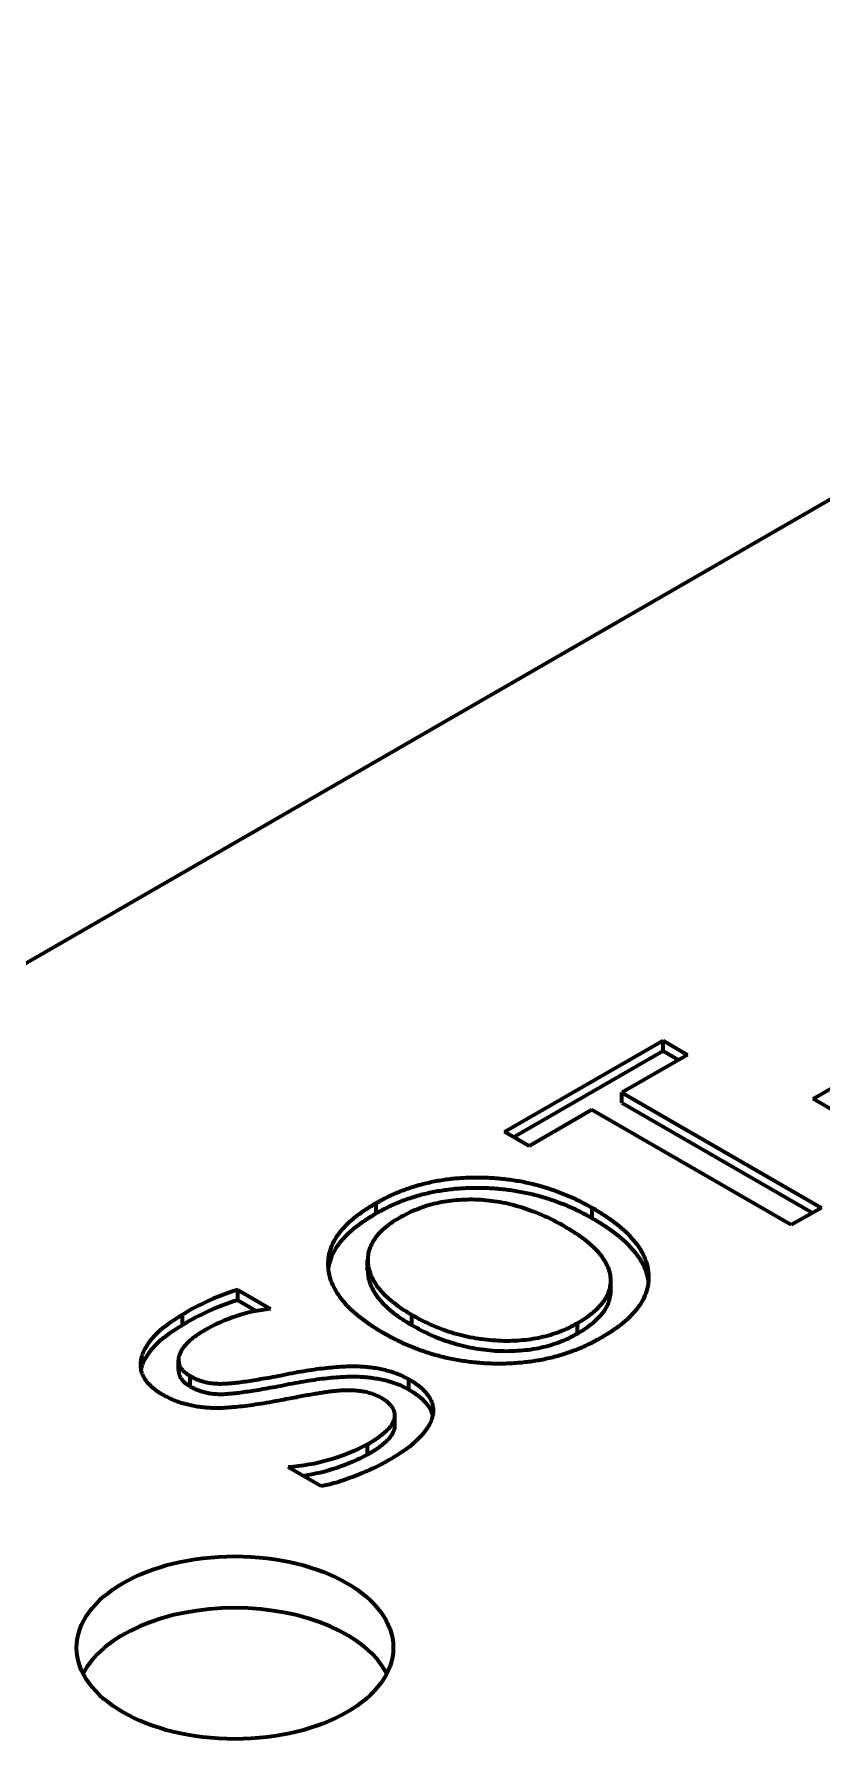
# Model space of a CAD drawing. Header units: millimetres. Extents: x 0 to 1189, y 0 to 841.
# Drawn here: x 658.933 to 659.555, y 247.263 to 248.616 of the extents above; entities that cross this region are included whole.
import ezdxf

# ---------------------------------------------------------------- set-up
doc = ezdxf.new("R2010")
doc.units = ezdxf.units.MM
doc.header["$LTSCALE"] = 0.75
doc.layers.add('Visible', color=7, linetype='Continuous', lineweight=70)

msp = doc.modelspace()

# ---------------------------------------------------------------- linework, layer by layer
at = {"layer": 'Visible', "extrusion": (0, 0.816497, 0.57735)}
for p, q in [((660.1981, 248.6157), (658.3186, 247.5306)), ((659.3046, 247.7485), (659.4297, 247.8207)), ((659.3117, 247.7444), (659.4297, 247.8125)), ((659.4491, 247.8095), (659.3973, 247.7796)), ((659.4297, 247.8207), (659.4491, 247.8095)), ((659.4297, 247.8125), (659.4297, 247.8207)), ((659.4297, 247.8125), (659.442, 247.8054)), ((659.5482, 247.7746), (659.6151, 247.8132)), ((659.3973, 247.7796), (659.5547, 247.6887)), ((659.3973, 247.7714), (659.3973, 247.7796)), ((659.3973, 247.7714), (659.5476, 247.6847)), ((659.5655, 247.7647), (659.5482, 247.7746)), ((659.3736, 247.7659), (659.324, 247.7373)), ((659.531, 247.6751), (659.3736, 247.7659)), ((659.324, 247.7373), (659.3046, 247.7485)), ((659.2032, 247.6843), (659.2032, 247.6924)), ((659.3737, 247.6805), (659.3737, 247.6887)), ((659.5547, 247.6887), (659.531, 247.6751)), ((659.1965, 247.6393), (659.1965, 247.6475)), ((659.0939, 247.6237), (659.1198, 247.6088)), ((659.0939, 247.6155), (659.0939, 247.6237)), ((659.3885, 247.6231), (659.3885, 247.6313)), ((659.0939, 247.6155), (659.1085, 247.6071)), ((659.0502, 247.5959), (659.0502, 247.6041)), ((659.2315, 247.5958), (659.2315, 247.604)), ((659.3621, 247.5893), (659.3621, 247.5975)), ((659.0472, 247.5602), (659.0472, 247.5683)), ((659.0565, 247.5475), (659.0565, 247.5557)), ((659.2289, 247.5451), (659.2289, 247.5533)), ((659.2181, 247.5166), (659.2181, 247.5248)), ((659.1965, 247.4937), (659.1965, 247.5019)), ((659.1597, 247.4688), (659.1338, 247.4837))]:
    msp.add_line(p, q, dxfattribs=at)
at = {"layer": 'Visible'}
for centre, radius, start, end in [((659.1468, 247.4484), 0.1832, 106.7767, 121.7901), ((659.1468, 247.4402), 0.1832, 106.7767, 121.7901), ((659.1328, 247.4806), 0.1288, 95.8108, 120.3274)]:
    msp.add_arc(centre, radius, start, end, dxfattribs=at)
at = {"layer": 'Visible', "extrusion": (-1e-16, 0, -1)}
for centre, radius, start, end in [((-659.1231, 247.638), 0.1547, 241.6505, 266.0398), ((-659.1219, 247.6329), 0.158, 241.8026, 261.2972)]:
    msp.add_arc(centre, radius, start, end, dxfattribs=at)
at = {"layer": 'Visible'}
for centre, start_param, end_param in [((659.0917, 247.3411), 3.141593, 9.424778), ((659.0917, 247.3003), 3.428349, 5.996429)]:
    msp.add_ellipse(centre, major_axis=(-0.125, 0), ratio=0.57735, start_param=start_param, end_param=end_param, dxfattribs=at)
for points, knots in [([(659.2032, 247.6924), (659.2063, 247.6941), (659.2123, 247.6975), (659.2221, 247.7017), (659.2322, 247.7053), (659.2426, 247.7082), (659.2533, 247.7104), (659.2643, 247.7119), (659.2757, 247.7126), (659.2873, 247.7127), (659.2989, 247.7121), (659.3104, 247.7108), (659.3216, 247.7088), (659.3326, 247.7061), (659.3433, 247.7028), (659.3537, 247.6987), (659.364, 247.6941), (659.3704, 247.6905), (659.3737, 247.6887)], [0, 0, 0, 0, 0.066567, 0.130199, 0.191659, 0.251309, 0.31025, 0.368993, 0.428178, 0.488723, 0.5497, 0.610341, 0.671071, 0.732734, 0.795941, 0.861257, 0.929227, 1, 1, 1, 1]), ([(659.2032, 247.6843), (659.2063, 247.686), (659.2123, 247.6893), (659.2221, 247.6936), (659.2322, 247.6972), (659.2426, 247.7001), (659.2533, 247.7022), (659.2643, 247.7037), (659.2757, 247.7045), (659.2873, 247.7045), (659.2989, 247.7039), (659.3104, 247.7026), (659.3216, 247.7006), (659.3326, 247.698), (659.3433, 247.6946), (659.3537, 247.6906), (659.364, 247.6859), (659.3704, 247.6824), (659.3737, 247.6805)], [0, 0, 0, 0, 0.066567, 0.130199, 0.191659, 0.251309, 0.31025, 0.368993, 0.428178, 0.488723, 0.5497, 0.610341, 0.671071, 0.732734, 0.795941, 0.861257, 0.929227, 1, 1, 1, 1]), ([(659.2097, 247.5892), (659.2063, 247.5912), (659.1997, 247.5952), (659.191, 247.6015), (659.1835, 247.6079), (659.1773, 247.6144), (659.1724, 247.6211), (659.1687, 247.6278), (659.1663, 247.6347), (659.1653, 247.6416), (659.1654, 247.6485), (659.1669, 247.6553), (659.1697, 247.6619), (659.1737, 247.6684), (659.1792, 247.6747), (659.1859, 247.6808), (659.1939, 247.6868), (659.2001, 247.6905), (659.2032, 247.6924)], [0, 0, 0, 0, 0.072412, 0.141185, 0.207246, 0.270805, 0.332349, 0.392445, 0.452134, 0.511711, 0.570887, 0.629022, 0.687318, 0.745845, 0.805776, 0.867879, 0.93229, 1, 1, 1, 1]), ([(659.3526, 247.6735), (659.3498, 247.6751), (659.3443, 247.6782), (659.3356, 247.6823), (659.327, 247.6858), (659.3184, 247.6888), (659.3097, 247.6912), (659.3011, 247.6931), (659.2924, 247.6943), (659.2837, 247.695), (659.2752, 247.6951), (659.2668, 247.6947), (659.2586, 247.6937), (659.2506, 247.6922), (659.2429, 247.6901), (659.2354, 247.6874), (659.2281, 247.6842), (659.2236, 247.6817), (659.2213, 247.6805)], [0, 0, 0, 0, 0.078824, 0.153511, 0.224361, 0.291439, 0.355406, 0.41692, 0.476441, 0.534947, 0.592256, 0.647966, 0.703706, 0.759628, 0.816235, 0.874959, 0.935818, 1, 1, 1, 1]), ([(659.1656, 247.64), (659.1656, 247.6401), (659.1659, 247.6425), (659.1669, 247.6471), (659.1697, 247.6537), (659.1737, 247.6602), (659.1792, 247.6665), (659.1859, 247.6726), (659.1939, 247.6786), (659.2001, 247.6823), (659.2032, 247.6843)], [0.568295, 0.568295, 0.568295, 0.568295, 0.5708874, 0.6290225, 0.6873179, 0.7458454, 0.8057763, 0.8678795, 0.9322897, 1, 1, 1, 1]), ([(659.2213, 247.6805), (659.2191, 247.6791), (659.2149, 247.6766), (659.2095, 247.6723), (659.2049, 247.668), (659.2014, 247.6634), (659.1988, 247.6587), (659.1971, 247.6538), (659.1964, 247.6487), (659.1967, 247.6435), (659.1978, 247.6383), (659.1999, 247.6331), (659.2029, 247.628), (659.2067, 247.623), (659.2116, 247.6181), (659.2173, 247.6133), (659.224, 247.6085), (659.229, 247.6055), (659.2315, 247.604)], [0, 0, 0, 0, 0.063281, 0.123966, 0.182585, 0.240281, 0.297546, 0.355104, 0.413767, 0.474066, 0.535502, 0.596893, 0.658861, 0.722425, 0.787642, 0.855581, 0.926204, 1, 1, 1, 1]), ([(659.1965, 247.6393), (659.1965, 247.638), (659.1968, 247.6349), (659.1978, 247.6301), (659.1999, 247.625), (659.2029, 247.6199), (659.2067, 247.6149), (659.2116, 247.61), (659.2173, 247.6051), (659.224, 247.6004), (659.229, 247.5974), (659.2315, 247.5958)], [0.4282511, 0.4282511, 0.4282511, 0.4282511, 0.4740657, 0.5355022, 0.596893, 0.6588614, 0.7224254, 0.7876422, 0.8555812, 0.9262039, 1, 1, 1, 1]), ([(659.0352, 247.5406), (659.0334, 247.5417), (659.03, 247.5437), (659.0259, 247.5472), (659.0224, 247.5507), (659.0199, 247.5545), (659.0182, 247.5584), (659.0173, 247.5624), (659.0173, 247.5666), (659.0182, 247.5709), (659.0197, 247.5753), (659.0221, 247.5796), (659.025, 247.5839), (659.0287, 247.5881), (659.033, 247.5922), (659.0381, 247.5963), (659.0438, 247.6003), (659.0481, 247.6028), (659.0502, 247.6041)], [0, 0, 0, 0, 0.060653, 0.118576, 0.174872, 0.230501, 0.285863, 0.342151, 0.400437, 0.461271, 0.523584, 0.586527, 0.65041, 0.715758, 0.782893, 0.852415, 0.924821, 1, 1, 1, 1]), ([(659.0178, 247.5605), (659.0179, 247.5613), (659.0184, 247.5635), (659.0197, 247.5671), (659.0221, 247.5714), (659.025, 247.5757), (659.0287, 247.5799), (659.033, 247.5841), (659.0381, 247.5881), (659.0438, 247.5921), (659.0481, 247.5946), (659.0502, 247.5959)], [0.4309129, 0.4309129, 0.4309129, 0.4309129, 0.4612705, 0.5235836, 0.5865268, 0.6504099, 0.715758, 0.7828935, 0.8524146, 0.9248209, 1, 1, 1, 1]), ([(659.0678, 247.5918), (659.0665, 247.591), (659.0639, 247.5895), (659.0604, 247.5871), (659.0573, 247.5847), (659.0546, 247.5823), (659.0523, 247.5799), (659.0505, 247.5775), (659.049, 247.575), (659.0479, 247.5726), (659.0472, 247.5701), (659.0471, 247.5678), (659.0475, 247.5655), (659.0482, 247.5633), (659.0496, 247.5613), (659.0514, 247.5593), (659.0537, 247.5574), (659.0556, 247.5562), (659.0565, 247.5557)], [0, 0, 0, 0, 0.078942, 0.15481, 0.22707, 0.296855, 0.363924, 0.428506, 0.49162, 0.553097, 0.612889, 0.669669, 0.724301, 0.777908, 0.831486, 0.885426, 0.94172, 1, 1, 1, 1]), ([(659.0472, 247.5602), (659.0472, 247.56), (659.0472, 247.559), (659.0475, 247.5574), (659.0482, 247.5552), (659.0496, 247.5531), (659.0514, 247.5511), (659.0537, 247.5492), (659.0556, 247.5481), (659.0565, 247.5475)], [0.6559676, 0.6559676, 0.6559676, 0.6559676, 0.6696691, 0.7243011, 0.7779084, 0.8314864, 0.8854263, 0.9417197, 1, 1, 1, 1]), ([(659.13, 247.5566), (659.1331, 247.5573), (659.1391, 247.5585), (659.1479, 247.56), (659.1562, 247.5613), (659.1641, 247.5622), (659.1715, 247.5629), (659.1784, 247.5634), (659.1848, 247.5635), (659.1907, 247.5634), (659.1964, 247.5629), (659.2017, 247.5623), (659.2068, 247.5614), (659.2117, 247.5602), (659.2164, 247.5589), (659.2208, 247.5572), (659.225, 247.5554), (659.2276, 247.554), (659.2289, 247.5533)], [0, 0, 0, 0, 0.093453, 0.181071, 0.262935, 0.339629, 0.410448, 0.476498, 0.537118, 0.593587, 0.646899, 0.6987, 0.748988, 0.799163, 0.84876, 0.898466, 0.948729, 1, 1, 1, 1]), ([(659.13, 247.5485), (659.1331, 247.5491), (659.1391, 247.5503), (659.1479, 247.5518), (659.1562, 247.5531), (659.1641, 247.5541), (659.1715, 247.5548), (659.1784, 247.5552), (659.1848, 247.5553), (659.1907, 247.5552), (659.1964, 247.5548), (659.2017, 247.5541), (659.2068, 247.5532), (659.2117, 247.5521), (659.2164, 247.5507), (659.2208, 247.5491), (659.225, 247.5472), (659.2276, 247.5458), (659.2289, 247.5451)], [0, 0, 0, 0, 0.093453, 0.181071, 0.262935, 0.339629, 0.410448, 0.476498, 0.537118, 0.593587, 0.646899, 0.6987, 0.748988, 0.799163, 0.84876, 0.898466, 0.948729, 1, 1, 1, 1]), ([(659.2071, 247.5384), (659.2059, 247.5391), (659.2034, 247.5404), (659.1992, 247.5419), (659.1947, 247.5432), (659.1898, 247.5439), (659.1848, 247.5443), (659.1795, 247.5444), (659.174, 247.5441), (659.1693, 247.5437), (659.1652, 247.5431), (659.1615, 247.5426), (659.1573, 247.5419), (659.1526, 247.5411), (659.1473, 247.5402), (659.1415, 247.5391), (659.1352, 247.5379), (659.1308, 247.5371), (659.1285, 247.5366)], [0, 0, 0, 0, 0.061437, 0.120786, 0.17953, 0.239084, 0.300046, 0.363684, 0.429064, 0.4976, 0.536227, 0.582213, 0.634304, 0.693521, 0.759646, 0.833192, 0.912881, 1, 1, 1, 1])]:
    msp.add_open_spline(points, degree=3, knots=knots, dxfattribs=at)
at = {"layer": 'Visible', "extrusion": (9.197e-12, 5.6868e-12, -1)}
msp.add_open_spline([(659.3737, 247.6887), (659.3771, 247.6867), (659.3837, 247.6827), (659.3925, 247.6763), (659.4001, 247.67), (659.4062, 247.6634), (659.4113, 247.6568), (659.4149, 247.6501), (659.4173, 247.6432), (659.4184, 247.6363), (659.4183, 247.6295), (659.4169, 247.6228), (659.4141, 247.6162), (659.4101, 247.6098), (659.4049, 247.6036), (659.3983, 247.5976), (659.3905, 247.5917), (659.3845, 247.5881), (659.3814, 247.5862)], degree=3, knots=[0, 0, 0, 0, 0.073179, 0.142927, 0.209658, 0.273749, 0.335786, 0.396323, 0.456119, 0.515979, 0.575253, 0.633438, 0.691102, 0.749526, 0.808849, 0.870017, 0.933455, 1, 1, 1, 1], dxfattribs=at)
at = {"layer": 'Visible', "extrusion": (-7.09944e-11, -4.63517e-11, -1)}
msp.add_open_spline([(659.3737, 247.6805), (659.3771, 247.6785), (659.3837, 247.6745), (659.3925, 247.6682), (659.4001, 247.6618), (659.4062, 247.6552), (659.4113, 247.6486), (659.4149, 247.6419), (659.4171, 247.6356), (659.4179, 247.6315), (659.4181, 247.6297)], degree=3, knots=[0, 0, 0, 0, 0.0731787, 0.1429269, 0.2096582, 0.2737486, 0.3357865, 0.3963225, 0.4561188, 0.5024393, 0.5024393, 0.5024393, 0.5024393], dxfattribs=at)
at = {"layer": 'Visible', "extrusion": (1.8135e-12, 2.04056e-11, -1)}
msp.add_open_spline([(659.3621, 247.5975), (659.3644, 247.5988), (659.3688, 247.6015), (659.3745, 247.6058), (659.3792, 247.6102), (659.3831, 247.6148), (659.3859, 247.6194), (659.3877, 247.6242), (659.3886, 247.6291), (659.3885, 247.6341), (659.3874, 247.6391), (659.3853, 247.6442), (659.3823, 247.6491), (659.3783, 247.6541), (659.3733, 247.659), (659.3674, 247.6639), (659.3604, 247.6688), (659.3552, 247.6719), (659.3526, 247.6735)], degree=3, knots=[0, 0, 0, 0, 0.065636, 0.128258, 0.188097, 0.246083, 0.30303, 0.35928, 0.415855, 0.473479, 0.531996, 0.59145, 0.652242, 0.715282, 0.781143, 0.850329, 0.923243, 1, 1, 1, 1], dxfattribs=at)
at = {"layer": 'Visible', "extrusion": (-1.2878e-10, 7.70285e-11, -1)}
msp.add_open_spline([(659.3621, 247.5893), (659.3644, 247.5907), (659.3688, 247.5933), (659.3745, 247.5977), (659.3792, 247.6021), (659.3831, 247.6066), (659.3859, 247.6113), (659.3877, 247.6161), (659.3884, 247.62), (659.3885, 247.6224), (659.3885, 247.6231)], degree=3, knots=[0, 0, 0, 0, 0.0656363, 0.1282578, 0.1880967, 0.2460832, 0.3030302, 0.35928, 0.4158549, 0.4408724, 0.4408724, 0.4408724, 0.4408724], dxfattribs=at)
at = {"layer": 'Visible', "extrusion": (-8.2364e-12, -8.0022e-12, -1)}
msp.add_open_spline([(659.2315, 247.604), (659.2342, 247.6025), (659.2394, 247.5996), (659.2476, 247.5958), (659.256, 247.5924), (659.2645, 247.5896), (659.2731, 247.5873), (659.2818, 247.5856), (659.2906, 247.5844), (659.2995, 247.5837), (659.3084, 247.5835), (659.317, 247.5839), (659.3253, 247.5848), (659.3333, 247.5863), (659.341, 247.5883), (659.3484, 247.5908), (659.3555, 247.5938), (659.3599, 247.5962), (659.3621, 247.5975)], degree=3, knots=[0, 0, 0, 0, 0.075388, 0.147237, 0.215927, 0.281979, 0.34613, 0.408317, 0.469878, 0.530997, 0.590931, 0.649189, 0.70623, 0.762782, 0.819591, 0.877708, 0.937523, 1, 1, 1, 1], dxfattribs=at)
at = {"layer": 'Visible', "extrusion": (3.045e-13, 2.34146e-11, -1)}
msp.add_open_spline([(659.2315, 247.5958), (659.2342, 247.5944), (659.2394, 247.5915), (659.2476, 247.5876), (659.256, 247.5843), (659.2645, 247.5815), (659.2731, 247.5792), (659.2818, 247.5774), (659.2906, 247.5762), (659.2995, 247.5755), (659.3084, 247.5754), (659.317, 247.5758), (659.3253, 247.5767), (659.3333, 247.5781), (659.341, 247.5801), (659.3484, 247.5826), (659.3555, 247.5857), (659.3599, 247.5881), (659.3621, 247.5893)], degree=3, knots=[0, 0, 0, 0, 0.075388, 0.147237, 0.215927, 0.281979, 0.34613, 0.408317, 0.469878, 0.530997, 0.590931, 0.649189, 0.70623, 0.762782, 0.819591, 0.877708, 0.937523, 1, 1, 1, 1], dxfattribs=at)
at = {"layer": 'Visible', "extrusion": (-2.9146e-12, 3.7033e-12, -1)}
msp.add_open_spline([(659.3814, 247.5862), (659.3783, 247.5845), (659.3722, 247.5811), (659.3622, 247.5767), (659.352, 247.573), (659.3414, 247.57), (659.3306, 247.5677), (659.3195, 247.5663), (659.308, 247.5654), (659.2964, 247.5653), (659.2847, 247.5659), (659.2732, 247.5672), (659.2619, 247.5692), (659.2509, 247.5718), (659.2402, 247.5752), (659.2296, 247.5792), (659.2194, 247.5839), (659.213, 247.5874), (659.2097, 247.5892)], degree=3, knots=[0, 0, 0, 0, 0.067286, 0.131649, 0.193781, 0.253984, 0.313257, 0.372096, 0.431257, 0.491689, 0.552356, 0.612806, 0.673403, 0.734686, 0.797478, 0.862342, 0.929761, 1, 1, 1, 1], dxfattribs=at)
at = {"layer": 'Visible', "extrusion": (-1.20782e-11, 3.52534e-11, -1)}
msp.add_open_spline([(659.0565, 247.5557), (659.0574, 247.5552), (659.0592, 247.5542), (659.0621, 247.5529), (659.065, 247.5519), (659.068, 247.551), (659.0712, 247.5504), (659.0744, 247.5499), (659.0777, 247.5497), (659.0812, 247.5496), (659.0851, 247.5498), (659.0895, 247.5501), (659.0947, 247.5507), (659.1004, 247.5515), (659.1069, 247.5525), (659.114, 247.5537), (659.1218, 247.555), (659.1272, 247.5561), (659.13, 247.5566)], degree=3, knots=[0, 0, 0, 0, 0.047699, 0.09333, 0.137804, 0.180514, 0.223154, 0.265912, 0.3082, 0.351861, 0.400379, 0.457944, 0.524727, 0.60071, 0.686439, 0.781345, 0.885768, 1, 1, 1, 1], dxfattribs=at)
at = {"layer": 'Visible', "extrusion": (5.1207e-12, -1.18847e-11, -1)}
msp.add_open_spline([(659.2289, 247.5533), (659.2307, 247.5521), (659.2342, 247.55), (659.2388, 247.5465), (659.2424, 247.5428), (659.2452, 247.5391), (659.2472, 247.5353), (659.2481, 247.5313), (659.2484, 247.5272), (659.2477, 247.5231), (659.2461, 247.5189), (659.2438, 247.5146), (659.2407, 247.5104), (659.2367, 247.5062), (659.2321, 247.5019), (659.2266, 247.4976), (659.2203, 247.4933), (659.2157, 247.4906), (659.2133, 247.4892)], degree=3, knots=[0, 0, 0, 0, 0.062415, 0.122007, 0.178761, 0.233716, 0.288177, 0.342409, 0.397668, 0.454217, 0.51307, 0.573206, 0.636042, 0.70162, 0.77022, 0.842718, 0.919223, 1, 1, 1, 1], dxfattribs=at)
at = {"layer": 'Visible', "extrusion": (-5.4367e-12, 1.00305e-10, -1)}
msp.add_open_spline([(659.1285, 247.5366), (659.1253, 247.536), (659.1192, 247.5349), (659.1102, 247.5334), (659.1019, 247.5322), (659.0942, 247.5313), (659.0871, 247.5307), (659.0806, 247.5303), (659.0748, 247.5303), (659.0694, 247.5306), (659.0645, 247.5311), (659.0598, 247.5318), (659.0553, 247.5328), (659.0509, 247.5339), (659.0467, 247.5353), (659.0427, 247.5369), (659.0388, 247.5386), (659.0364, 247.54), (659.0352, 247.5406)], degree=3, knots=[0, 0, 0, 0, 0.101218, 0.194813, 0.28089, 0.359582, 0.431734, 0.496917, 0.555448, 0.608072, 0.657579, 0.706005, 0.754594, 0.802755, 0.85093, 0.899632, 0.949247, 1, 1, 1, 1], dxfattribs=at)
at = {"layer": 'Visible', "extrusion": (-1.0597e-12, 8.00274e-11, -1)}
msp.add_open_spline([(659.0565, 247.5475), (659.0574, 247.547), (659.0592, 247.546), (659.0621, 247.5448), (659.065, 247.5437), (659.068, 247.5429), (659.0712, 247.5422), (659.0744, 247.5417), (659.0777, 247.5415), (659.0812, 247.5414), (659.0851, 247.5416), (659.0895, 247.542), (659.0947, 247.5425), (659.1004, 247.5434), (659.1069, 247.5443), (659.114, 247.5455), (659.1218, 247.5469), (659.1272, 247.5479), (659.13, 247.5485)], degree=3, knots=[0, 0, 0, 0, 0.047699, 0.09333, 0.137804, 0.180514, 0.223154, 0.265912, 0.3082, 0.351861, 0.400379, 0.457944, 0.524727, 0.60071, 0.686439, 0.781345, 0.885768, 1, 1, 1, 1], dxfattribs=at)
at = {"layer": 'Visible', "extrusion": (-7.7004e-11, -7.82482e-11, -1)}
msp.add_open_spline([(659.2289, 247.5451), (659.2307, 247.544), (659.2342, 247.5418), (659.2388, 247.5383), (659.2424, 247.5347), (659.2452, 247.5309), (659.247, 247.5275), (659.2476, 247.5252), (659.2478, 247.5243)], degree=3, knots=[0, 0, 0, 0, 0.0624151, 0.1220072, 0.1787613, 0.2337162, 0.2881773, 0.3269284, 0.3269284, 0.3269284, 0.3269284], dxfattribs=at)
at = {"layer": 'Visible', "extrusion": (1.79987e-11, -3.94107e-11, -1)}
msp.add_open_spline([(659.1965, 247.5019), (659.198, 247.5027), (659.2009, 247.5044), (659.2048, 247.507), (659.2081, 247.5096), (659.211, 247.5121), (659.2135, 247.5145), (659.2154, 247.5169), (659.2168, 247.5193), (659.2177, 247.5216), (659.2181, 247.5239), (659.2181, 247.5262), (659.2175, 247.5283), (659.2164, 247.5305), (659.2148, 247.5325), (659.2128, 247.5346), (659.2102, 247.5366), (659.2082, 247.5378), (659.2071, 247.5384)], degree=3, knots=[0, 0, 0, 0, 0.086747, 0.167816, 0.244172, 0.315274, 0.381558, 0.444292, 0.503784, 0.560047, 0.613818, 0.66639, 0.718166, 0.770103, 0.823988, 0.879349, 0.937999, 1, 1, 1, 1], dxfattribs=at)
at = {"layer": 'Visible', "extrusion": (-8.9266e-12, -1.5269e-12, -1)}
msp.add_open_spline([(659.1965, 247.4937), (659.198, 247.4946), (659.2009, 247.4963), (659.2048, 247.4989), (659.2081, 247.5014), (659.211, 247.5039), (659.2135, 247.5064), (659.2154, 247.5088), (659.2168, 247.5112), (659.2177, 247.5135), (659.2181, 247.5153), (659.2181, 247.5163), (659.2181, 247.5166)], degree=3, knots=[0, 0, 0, 0, 0.086747, 0.1678161, 0.2441721, 0.3152743, 0.3815579, 0.444292, 0.503784, 0.5600473, 0.6138182, 0.6331838, 0.6331838, 0.6331838, 0.6331838], dxfattribs=at)
at = {"layer": 'Visible', "extrusion": (-2.99173e-11, 1.03768e-10, -1)}
msp.add_open_spline([(659.2133, 247.4892), (659.2115, 247.4881), (659.2076, 247.486), (659.2012, 247.4829), (659.1941, 247.4798), (659.1865, 247.4767), (659.179, 247.4738), (659.1718, 247.4715), (659.1656, 247.4697), (659.1615, 247.4691), (659.1597, 247.4688)], degree=3, knots=[0, 0, 0, 0, 0.118473, 0.246924, 0.384861, 0.534071, 0.678471, 0.803949, 0.910523, 1, 1, 1, 1], dxfattribs=at)

doc.saveas('drawing.dxf')
